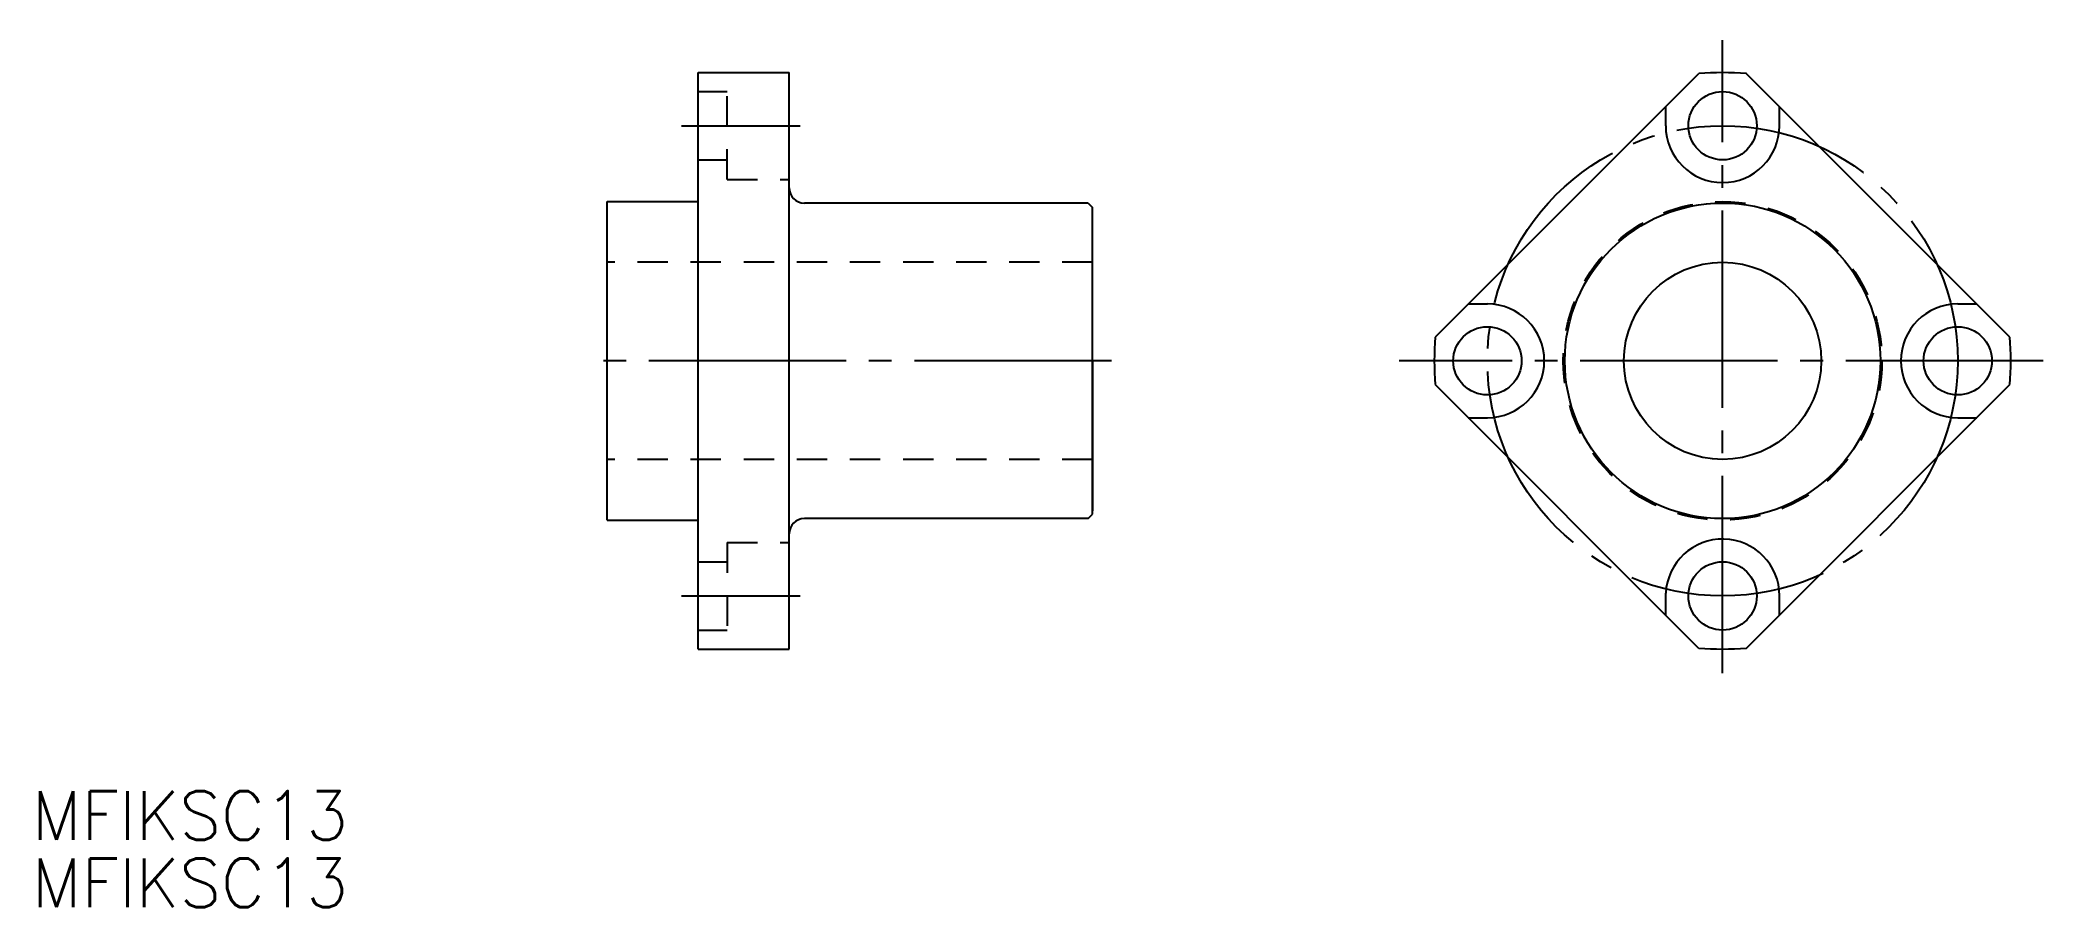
# Model space of a CAD drawing. Extents: x 80 to 212, y 139 to 196.
import ezdxf

# ---------------------------------------------------------------- set-up
doc = ezdxf.new("R2010")
doc.units = 0
doc.linetypes.add('CENTER', pattern=[17.5, 13, -1.5, 1.5, -1.5])
doc.linetypes.add('DASHED', pattern=[3.5, 2, -1.5])
doc.layers.get('0').update_dxf_attribs({"linetype": 'CONTINUOUS'})
doc.layers.add('CENTER', color=1, linetype='CENTER')
doc.styles.get("Standard").update_dxf_attribs({"font": 'txt.shx', "bigfont": '@extfont2.shx'})

msp = doc.modelspace()

# ---------------------------------------------------------------- linework, layer by layer
at = {"color": 7, "linetype": 'CONTINUOUS'}
for p, q in [((123.44, 193.71), (129.44, 193.71)), ((123.44, 155.71), (123.44, 193.71)), ((129.44, 155.71), (129.44, 193.71)), ((189.38, 193.64), (172.02, 176.28)), ((209.89, 176.28), (192.53, 193.64)), ((187.21, 190.21), (187.21, 191.46)), ((194.71, 190.21), (194.71, 191.46)), ((117.44, 164.21), (117.44, 185.21)), ((117.44, 185.21), (123.44, 185.21)), ((149.14, 185.11), (130.44, 185.11)), ((149.14, 185.11), (149.44, 184.81)), ((149.44, 164.61), (149.44, 184.81)), ((149.44, 174.71), (149.44, 184.61)), ((174.2, 178.46), (175.46, 178.46)), ((206.46, 178.46), (207.71, 178.46)), ((149.44, 174.71), (149.44, 164.81)), ((172.02, 173.14), (189.38, 155.77)), ((192.53, 155.77), (209.89, 173.14)), ((174.2, 170.96), (175.46, 170.96)), ((206.46, 170.96), (207.71, 170.96)), ((117.44, 164.21), (123.44, 164.21)), ((149.14, 164.31), (130.44, 164.31)), ((149.14, 164.31), (149.44, 164.61)), ((187.21, 157.95), (187.21, 159.39)), ((194.71, 157.95), (194.71, 159.21)), ((123.44, 155.71), (129.44, 155.71))]:
    msp.add_line(p, q, dxfattribs=at)
at = {"color": 3, "linetype": 'DASHED'}
for p, q in [((125.34, 186.67), (125.34, 193.71)), ((123.44, 192.46), (125.34, 192.46)), ((123.44, 187.96), (125.34, 187.96)), ((125.34, 186.67), (129.44, 186.67)), ((149.44, 181.21), (117.44, 181.21)), ((149.44, 168.21), (117.44, 168.21)), ((125.34, 162.74), (129.44, 162.74)), ((125.34, 162.74), (125.34, 155.71)), ((123.44, 161.46), (125.34, 161.46)), ((123.44, 156.96), (125.34, 156.96))]:
    msp.add_line(p, q, dxfattribs=at)
at = {"color": 7, "linetype": 'CONTINUOUS'}
for centre, radius in [((190.96, 190.21), 2.25), ((190.96, 174.71), 10.4), ((190.96, 174.71), 6.5), ((175.46, 174.71), 2.25), ((206.46, 174.71), 2.25), ((190.96, 159.21), 2.25)]:
    msp.add_circle(centre, radius, dxfattribs=at)
at = {"color": 3, "linetype": 'DASHED'}
msp.add_circle((190.96, 174.71), 10.5, dxfattribs=at)
at = {"color": 7, "linetype": 'CONTINUOUS'}
for centre, radius, start, end in [((190.96, 174.71), 19, 85.2566, 94.7434), ((190.96, 190.21), 3.75, 180, 0), ((130.44, 186.11), 1, 180, 270), ((175.46, 174.71), 3.75, 270, 90), ((206.46, 174.71), 3.75, 90, 270), ((190.96, 174.71), 19, 175.2566, 184.7434), ((190.96, 174.71), 19, 355.2566, 4.7434), ((130.44, 163.31), 1, 90, 180), ((190.96, 159.21), 3.75, 0, 177.2397), ((190.96, 174.71), 19, 265.2566, 274.7434)]:
    msp.add_arc(centre, radius, start, end, dxfattribs=at)
at = {"layer": 'CENTER', "color": 1, "linetype": 'CENTER'}
for p, q in [((190.96, 154.12), (190.96, 195.86)), ((122.34, 190.21), (130.16, 190.21)), ((150.69, 174.71), (116.08, 174.71)), ((212.08, 174.71), (169.65, 174.71)), ((122.34, 159.21), (130.16, 159.21))]:
    msp.add_line(p, q, dxfattribs=at)
msp.add_circle((190.96, 174.71), 15.5, dxfattribs=at)

# ---------------------------------------------------------------- texts
at = {"color": 7, "linetype": 'CONTINUOUS'}
for p in [(79.51, 143.14), (79.51, 138.7)]:
    msp.add_text('MFIKSC13', height=3.2, dxfattribs=at).set_placement(p)

doc.saveas('drawing.dxf')
